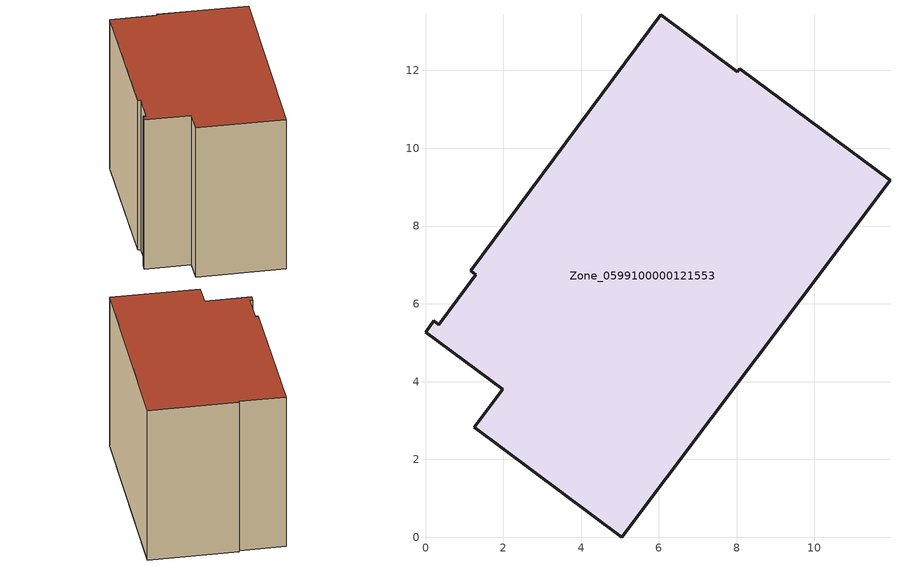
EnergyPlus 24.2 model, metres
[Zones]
Zone_0599100000121553
 floor ground (C_G): 1.25,2.82 1.98,3.81 0,5.28 0.21,5.56 0.34,5.46 1.29,6.75 1.17,6.85 6.04,13.43 8.02,11.96 8.08,12.04 11.94,9.18 5.05,0 z1.21
 wall outside (C_F): 1.98,3.81 1.25,2.82 5.05,0 11.94,9.18 8.08,12.04 8.02,11.96 6.04,13.43 1.17,6.85 1.29,6.75 0.34,5.46 0.21,5.56 0,5.28 1.98,3.81 z1.21:10.18
 roof outside (C_R): 1.29,6.75 0.34,5.46 0.21,5.56 0,5.28 1.98,3.81 1.25,2.82 5.05,0 11.94,9.18 8.08,12.04 8.02,11.96 6.04,13.43 1.17,6.85 z10.18
[BUILDING]
Pand.0599100000121553: North Axis=0; Terrain=City; Loads Convergence Tolerance Value=0.04; Temperature Convergence Tolerance Value=0.4; Solar Distribution=FullExterior; Maximum Number of Warmup Days=25; Minimum Number of Warmup Days=1
[Site:Location]
Rotterdam.The.Hague.AP_ZH_NLD Design_Conditions: Latitude=51.96; Longitude=4.45; Time Zone=1; Elevation=-4.5
[SITE:GROUNDTEMPERATURE:BUILDINGSURFACE]
18, 18, 18, 18, 18, 18, 18, 18, 18, 18, 18, 18
[MATERIAL] Thermal Absorptance=0.9; Solar Absorptance=0.7; Visible Absorptance=0.7
Name | Roughness | Thickness | Conductivity | Density | Specific Heat
G.TC.1975-1991 | MediumSmooth | 0.15 | 0.288461 | 540 | 1210
F.TC.1975-1991 | Rough | 0.3 | 0.230769 | 1920 | 840
R.TC.1975-1991 | MediumRough | 0.2 | 0.153846 | 1500 | 1000
[CONSTRUCTION]
C_G: G.TC.1975-1991
C_F: F.TC.1975-1991
C_R: R.TC.1975-1991
[ZONE]
Zone_0599100000121553: Type=1; Multiplier=1; Ceiling Height=Autocalculate; Volume=Autocalculate; Floor Area=autocalculate; Part of Total Floor Area=Yes
[ZONEINFILTRATION:DESIGNFLOWRATE]
Infil_Zone_0599100000121553: Zone or ZoneList or Space or SpaceList=Zone_0599100000121553; Schedule=AlwaysOn; Design Flow Rate Calculation Method=Flow/Area; Flow Rate per Floor Area=0.003; Constant Term Coefficient=1; Temperature Term Coefficient=0; Velocity Term Coefficient=0; Velocity Squared Term Coefficient=0
[HVACTEMPLATE:ZONE:IDEALLOADSAIRSYSTEM]
Zone_0599100000121553: Maximum Heating Supply Air Temperature=50; Minimum Cooling Supply Air Temperature=13; Maximum Heating Supply Air Humidity Ratio=0.0156; Minimum Cooling Supply Air Humidity Ratio=0.0077; Heating Limit=NoLimit; Cooling Limit=NoLimit; Dehumidification Control Type=ConstantSensibleHeatRatio; Cooling Sensible Heat Ratio=0.7; Dehumidification Setpoint=60; Humidification Control Type=None; Humidification Setpoint=30; Outdoor Air Method=None; Outdoor Air Flow Rate per Person=0.00944; Outdoor Air Flow Rate per Zone Floor Area=0; Outdoor Air Flow Rate per Zone=0; Demand Controlled Ventilation Type=None; Outdoor Air Economizer Type=NoEconomizer; Heat Recovery Type=None; Sensible Heat Recovery Effectiveness=0.7; Latent Heat Recovery Effectiveness=0.65
[ZONECONTROL:THERMOSTAT]
ThermostatControl_Zone_0599100000121553: Zone or ZoneList=Zone_0599100000121553; Control Type Schedule=DualSetpointControlType; Control 1=Thermostat_Zone_0599100000121553; Temperature Difference Between Cutout And Setpoint=0
[THERMOSTATSETPOINT:DUALSETPOINT]
Thermostat_Zone_0599100000121553: Heating Setpoint Temperature Schedule=HeatingSetpoint_Zone_0599100000121553; Cooling Setpoint Temperature Schedule=CoolingSetpoint_Zone_0599100000121553
[SCHEDULE:COMPACT]
HeatingSetpoint_Zone_0599100000121553: Through: 12/31, For: AllDays, Until: 24:00, 21
CoolingSetpoint_Zone_0599100000121553: Through: 12/31, For: AllDays, Until: 24:00, 24
DualSetpointControlType: Through: 12/31, For: AllDays, Until: 24:00, 4
AlwaysOn: Through: 12/31, For: AllDays, Until: 24:00, 1
